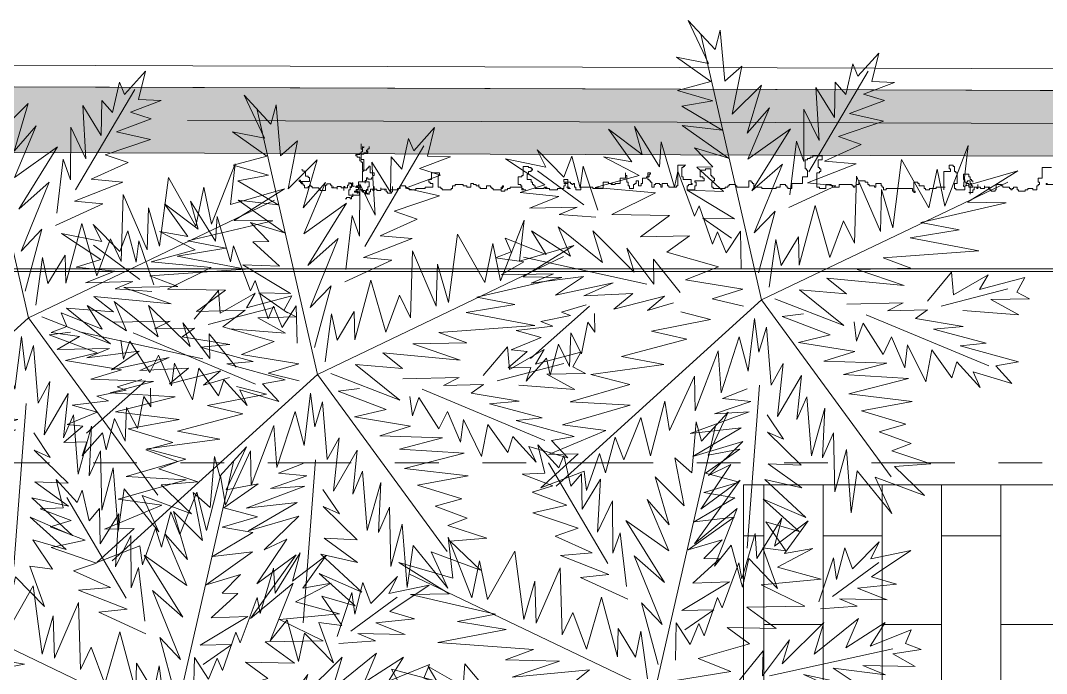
# Model space of a CAD drawing. Header units: metres. Extents: x -54 to 264, y -14 to 31.
# Drawn here: x 15.607 to 17.954, y 20.208 to 21.702 of the extents above; entities that cross this region are included whole.
import ezdxf
from ezdxf.enums import TextEntityAlignment as Align

# ---------------------------------------------------------------- set-up
doc = ezdxf.new("R2010")
doc.units = ezdxf.units.M
doc.header["$LTSCALE"] = 0.001
doc.linetypes.add('CENTERX2', pattern=[101.6, 63.5, -12.7, 12.7, -12.7])
doc.linetypes.add('DIVIDEX2', pattern=[63.5, 25.4, -12.7, 0, -12.7, 0, -12.7])
doc.layers.get('0').update_dxf_attribs({"lineweight": 13, "true_color": 0x000000})
for name, color, linetype, lineweight, true_color in [('Jach-Anotaciones-Hatch-Lum100%', 7, 'Continuous', 13, 0x000000), ('Jach-Anotaciones-Hatch-Lum50%', 9, 'Continuous', 13, 0x808080), ('Jach-Anotaciones-Hatch-Lum80%', 250, 'Continuous', 13, 0x333333), ('JACH-Anotaciones-Lineas-CORTE', 7, 'DIVIDEX2', 18, 0x000000), ('JACH-Anotaciones-Lineas-CORTE @ 0.075', 7, 'DIVIDEX2', 18, 0x000000), ('JACH-Anotaciones-Lineas-EJES', 7, 'CENTERX2', 9, 0x666666), ('JACH-Arq-Lineas-Piso', 7, 'Continuous', 13, 0x1a1a1a), ('JACH-ArqPaisaje-Vegetación', 7, 'Continuous', 13, 0x999999)]:
    doc.layers.add(name, color=color, linetype=linetype, lineweight=lineweight, true_color=true_color)
doc.layers.add('JACH-Arq-Muros01-Carga', color=3, linetype='Continuous', lineweight=25)
doc.styles.add('01c-Arial-JACH(3mm)', font='arial.ttf', dxfattribs={"height": 3})

# ---------------------------------------------------------------- blocks, each defined once
blk = doc.blocks.new('A$C6CAA186E')
at = {"color": 0}
for p, q in [((0.5885, 1.7324), (0.6502, 1.6011)), ((0.6703, 1.6436), (0.5885, 1.7324)), ((0.8121, 0.8804), (0.6272, 1.6911)), ((0.6859, 1.7029), (0.6703, 1.6436)), ((0.6997, 1.5475), (0.6859, 1.7029)), ((1.1056, 1.5624), (1.1693, 1.6332)), ((1.1693, 1.6332), (1.148, 1.5465)), ((0.553, 1.6201), (0.6577, 1.5466)), ((0.6502, 1.6011), (0.553, 1.6201)), ((1.0689, 1.5069), (1.09, 1.6)), ((1.09, 1.6), (1.1056, 1.5624)), ((0.7514, 1.5928), (0.6997, 1.5475)), ((0.7229, 1.4469), (0.7514, 1.5928)), ((0.9561, 1.2709), (1.1368, 1.5778)), ((0.6577, 1.5466), (0.5552, 1.5191)), ((0.8115, 1.5351), (0.7229, 1.4469)), ((0.7684, 1.389), (0.8115, 1.5351)), ((1.0346, 1.4368), (1.0365, 1.5441)), ((1.0365, 1.5441), (1.0689, 1.5069)), ((1.2175, 1.5438), (1.1235, 1.5081)), ((1.148, 1.5465), (1.2175, 1.5438)), ((0.5552, 1.5191), (0.6631, 1.4878)), ((0.9877, 1.3663), (0.9779, 1.5281)), ((0.9779, 1.5281), (1.0346, 1.4368)), ((1.1235, 1.5081), (1.1871, 1.4884)), ((0.6631, 1.4878), (0.5688, 1.471)), ((0.5688, 1.471), (0.6924, 1.3979)), ((1.1871, 1.4884), (1.0806, 1.4483)), ((0.8362, 1.4662), (0.7684, 1.389)), ((0.7701, 1.3091), (0.8362, 1.4662)), ((0.9407, 1.3022), (0.9415, 1.4621)), ((0.9415, 1.4621), (0.9877, 1.3663)), ((1.0806, 1.4483), (1.1842, 1.4252)), ((0.5012, 1.2865), (0.4249, 1.409)), ((0.4249, 1.409), (0.4478, 1.3232)), ((0.5701, 1.4121), (0.7111, 1.312)), ((0.6924, 1.3979), (0.5701, 1.4121)), ((1.1842, 1.4252), (1.0464, 1.3781)), ((0.3451, 1.401), (0.4167, 1.3015)), ((0.4478, 1.3232), (0.3451, 1.401)), ((0.9006, 1.4023), (0.7701, 1.3091)), ((0.7826, 1.2125), (0.9006, 1.4023)), ((1.0464, 1.3781), (1.1163, 1.3543)), ((0.5059, 1.3623), (0.5012, 1.2865)), ((0.5467, 1.2243), (0.5059, 1.3623)), ((0.8986, 1.2003), (0.9183, 1.3648)), ((0.9183, 1.3648), (0.9407, 1.3022)), ((1.1163, 1.3543), (1.0038, 1.3035)), ((1.4425, 1.3508), (1.3707, 1.1662)), ((1.4284, 1.2263), (1.4425, 1.3508)), ((0.1277, 1.3374), (0.2094, 1.255)), ((0.154, 1.2854), (0.1277, 1.3374)), ((0.2094, 1.255), (0.2333, 1.3187)), ((0.2333, 1.3187), (0.2585, 1.2224)), ((0.3301, 1.3165), (0.4386, 1.2599)), ((0.4167, 1.3015), (0.3301, 1.3165)), ((0.6073, 1.3435), (0.6632, 1.2857)), ((0.7111, 1.312), (0.6073, 1.3435)), ((0.0314, 1.3101), (0.154, 1.2854)), ((0.151, 1.2306), (0.0314, 1.3101)), ((0.2585, 1.2224), (0.2676, 1.2878)), ((0.2676, 1.2878), (0.3125, 1.1541)), ((0.6632, 1.2857), (0.6149, 1.2847)), ((0.6149, 1.2847), (0.6964, 1.2107)), ((0.8756, 1.2945), (0.7826, 1.2125)), ((0.7896, 1.0843), (0.8756, 1.2945)), ((1.1007, 1.2951), (0.9526, 1.2372)), ((1.0038, 1.3035), (1.1007, 1.2951)), ((1.2393, 1.3086), (1.2122, 1.0996)), ((1.3224, 1.1609), (1.2393, 1.3086)), ((0.2701, 1.17), (0.129, 1.2743)), ((0.4386, 1.2599), (0.3047, 1.2234)), ((0.5562, 1.2729), (0.5467, 1.2243)), ((0.6075, 1.1351), (0.5562, 1.2729)), ((1.1015, 1.2572), (1.0954, 1.053)), ((1.1746, 1.0883), (1.1015, 1.2572)), ((1.3473, 1.2793), (1.3224, 1.1609)), ((1.3707, 1.1662), (1.3473, 1.2793)), ((1.5936, 1.274), (1.4284, 1.2263)), ((1.4399, 1.1782), (1.5936, 1.274)), ((0.0757, 1.208), (0.151, 1.2306)), ((0.3047, 1.2234), (0.4882, 1.2062)), ((0.8121, 0.8804), (1.5628, 1.2397)), ((1.039, 1.2285), (0.8952, 1.1623)), ((0.9526, 1.2372), (1.039, 1.2285)), ((0.1938, 1.1958), (0.0757, 1.208)), ((0.1041, 1.1602), (0.1938, 1.1958)), ((0.4882, 1.2062), (0.3549, 1.1403)), ((0.5848, 1.2146), (0.7298, 1.1272)), ((0.6964, 1.2107), (0.5848, 1.2146)), ((1.1782, 1.2168), (1.1746, 1.0883)), ((1.2122, 1.0996), (1.1782, 1.2168)), ((0.2492, 1.1633), (0.1041, 1.1602)), ((0.195, 1.1411), (0.2492, 1.1633)), ((0.6216, 1.167), (0.6075, 1.1351)), ((0.662, 1.05), (0.6216, 1.167)), ((0.9751, 1.1682), (0.9264, 0.9862)), ((1.0206, 1.0093), (0.9751, 1.1682)), ((1.2981, 1.1162), (1.5578, 1.1765)), ((1.5578, 1.1765), (1.4399, 1.1782)), ((0.3067, 1.1329), (0.195, 1.1411)), ((0.3549, 1.1403), (0.5317, 1.1377)), ((0.5317, 1.1377), (0.4426, 1.0727)), ((0.7298, 1.1272), (0.6329, 1.1294)), ((0.6329, 1.1294), (0.7205, 1.0681)), ((0.8534, 1.1509), (0.7896, 1.0843)), ((0.8027, 0.9625), (0.8534, 1.1509)), ((0.1916, 1.1031), (0.2293, 1.0134)), ((0.3265, 0.9945), (0.1916, 1.1031)), ((1.0624, 1.1217), (1.0206, 1.0093)), ((1.0954, 1.053), (1.0624, 1.1217)), ((1.4144, 1.0934), (1.2981, 1.1162)), ((0.0303, 1.0681), (0.048, 1.0264)), ((0.1555, 1.0182), (0.0303, 1.0681)), ((0.2293, 1.0134), (0.1098, 1.0909)), ((0.1098, 1.0909), (0.1555, 1.0182)), ((0.2971, 1.0906), (0.3265, 0.9945)), ((0.4239, 0.965), (0.2971, 1.0906)), ((0.4426, 1.0727), (0.592, 1.0759)), ((0.592, 1.0759), (0.5236, 1.026)), ((0.678, 1.0882), (0.662, 1.05)), ((0.7046, 1.0236), (0.678, 1.0882)), ((0.7474, 1.0897), (0.7046, 1.0236)), ((0.7498, 0.9761), (0.7474, 1.0897)), ((0.8552, 1.0647), (0.8352, 0.919)), ((0.8717, 0.9851), (0.8552, 1.0647)), ((0.9245, 1.0725), (0.8717, 0.9851)), ((0.9264, 0.9862), (0.9245, 1.0725)), ((1.2655, 1.0692), (1.4144, 1.0934)), ((1.4747, 1.0295), (1.2655, 1.0692)), ((0.4836, 0.9284), (0.4013, 1.0382)), ((0.4013, 1.0382), (0.4239, 0.965)), ((0.048, 1.0264), (0, 1.0085)), ((0, 1.0085), (0.0866, 0.9957)), ((0.4626, 0.9279), (0.0862, 1.0104)), ((0.482, 1.0041), (0.4836, 0.9284)), ((0.5641, 0.9027), (0.482, 1.0041)), ((0.5236, 1.026), (0.6803, 0.981)), ((1.1826, 1.0085), (1.4747, 1.0295)), ((1.2675, 0.9767), (1.1826, 1.0085)), ((0.0866, 0.9957), (0.0179, 0.9563)), ((0.6803, 0.981), (0.5801, 0.941)), ((1.1034, 0.9732), (1.2675, 0.9767)), ((1.2475, 0.9236), (1.1034, 0.9732)), ((0.0179, 0.9563), (0.1778, 0.9597)), ((0.1778, 0.9597), (0.109, 0.9309)), ((0.109, 0.9309), (0.2685, 0.9511)), ((0.2685, 0.9511), (0.1834, 0.8946)), ((0.5801, 0.941), (0.7554, 0.9131)), ((1.0114, 0.946), (1.2475, 0.9236)), ((1.0713, 0.8988), (1.0114, 0.946)), ((1.318, 0.8767), (1.3919, 0.9646)), ((1.3919, 0.9646), (1.3976, 0.8953)), ((1.3976, 0.8953), (1.5036, 0.9565)), ((1.5036, 0.9565), (1.4772, 0.9117)), ((1.4772, 0.9117), (1.6153, 0.9483)), ((1.6153, 0.9483), (1.591, 0.9036)), ((0.1834, 0.8946), (0.3594, 0.932)), ((0.3594, 0.932), (0.2697, 0.8922)), ((0.7554, 0.9131), (0.6613, 0.8838)), ((0.928, 0.9105), (1.0713, 0.8988)), ((1.0629, 0.8019), (0.928, 0.9105)), ((1.3604, 0.8608), (1.5634, 0.9135)), ((0.8121, 0.8804), (0.1853, 0.3118)), ((0.2697, 0.8922), (0.419, 0.8996)), ((0.419, 0.8996), (0.3611, 0.8521)), ((0.3611, 0.8521), (0.5159, 0.8912)), ((0.5159, 0.8912), (0.4643, 0.848)), ((0.6613, 0.8838), (0.7565, 0.8605)), ((0.8121, 0.8804), (1.2074, 0.3399)), ((0.8528, 0.8836), (1.0629, 0.8019)), ((1.6293, 0.8834), (1.5115, 0.8809)), ((1.5115, 0.8809), (1.5967, 0.8343)), ((1.591, 0.9036), (1.6293, 0.8834)), ((0.2872, 0.8611), (0.1076, 0.7015)), ((0.2766, 0.865), (0.2013, 0.8424)), ((0.4643, 0.848), (0.5437, 0.8707)), ((1.072, 0.8673), (1.2445, 0.871)), ((1.2445, 0.871), (1.1966, 0.8468)), ((1.1966, 0.8468), (1.3186, 0.8494)), ((1.3186, 0.8494), (1.2812, 0.8233)), ((1.5967, 0.8343), (1.4259, 0.8475)), ((0.2289, 0.8325), (0.1388, 0.8137)), ((0.2013, 0.8424), (0.2289, 0.8325)), ((0.3037, 0.7814), (0.3024, 0.8382)), ((0.6563, 0.8205), (0.4761, 0.7851)), ((0.5654, 0.8438), (0.6563, 0.8205)), ((0.7712, 0.6631), (0.791, 0.8234)), ((0.791, 0.8234), (0.8037, 0.7206)), ((0.875, 0.8294), (0.9401, 0.8371)), ((1.0214, 0.7736), (0.875, 0.8294)), ((1.1316, 0.8349), (1.5053, 0.6787)), ((1.2812, 0.8233), (1.427, 0.7991)), ((0.1749, 0.7997), (0.0637, 0.7868)), ((0.0637, 0.7868), (0.1399, 0.7653)), ((0.1388, 0.8137), (0.1749, 0.7997)), ((0.263, 0.7153), (0.2819, 0.8125)), ((0.2819, 0.8125), (0.3037, 0.7814)), ((0.4761, 0.7851), (0.584, 0.7601)), ((0.8037, 0.7206), (0.8273, 0.7968)), ((0.8273, 0.7968), (0.8416, 0.6204)), ((1.1018, 0.7543), (1.0942, 0.813)), ((1.1216, 0.8094), (1.1018, 0.7543)), ((1.1826, 0.7139), (1.1216, 0.8094)), ((1.427, 0.7991), (1.3367, 0.7909)), ((1.3367, 0.7909), (1.4975, 0.748)), ((0.1399, 0.7653), (0.0481, 0.7276)), ((0.2259, 0.6767), (0.23, 0.7799)), ((0.23, 0.7799), (0.263, 0.7153)), ((0.584, 0.7601), (0.3852, 0.7074)), ((0.6885, 0.5961), (0.7437, 0.7677)), ((0.7437, 0.7677), (0.7712, 0.6631)), ((0.9251, 0.7505), (1.0214, 0.7736)), ((1.2088, 0.7671), (1.1826, 0.7139)), ((1.2487, 0.6732), (1.2088, 0.7671)), ((0.0966, 0.7223), (0.0387, 0.6727)), ((0.0481, 0.7276), (0.0966, 0.7223)), ((0.1676, 0.6502), (0.1929, 0.7454)), ((0.1929, 0.7454), (0.2259, 0.6767)), ((0.6097, 0.5418), (0.6794, 0.7242)), ((0.6794, 0.7242), (0.6885, 0.5961)), ((1.0961, 0.7226), (0.9251, 0.7505)), ((1.0021, 0.6932), (1.0961, 0.7226)), ((1.2577, 0.7429), (1.2487, 0.6732)), ((1.3127, 0.6304), (1.2577, 0.7429)), ((1.3317, 0.7276), (1.3127, 0.6304)), ((1.3924, 0.6426), (1.3317, 0.7276)), ((1.4975, 0.748), (1.4177, 0.74)), ((1.4177, 0.74), (1.5955, 0.6912)), ((0.0943, 0.6318), (0.1559, 0.7025)), ((0.1559, 0.7025), (0.1676, 0.6502)), ((0.3852, 0.7074), (0.5141, 0.6828)), ((1.1937, 0.6868), (1.0021, 0.6932)), ((1.4082, 0.6914), (1.3924, 0.6426)), ((1.4793, 0.6129), (1.4082, 0.6914)), ((1.5955, 0.6912), (1.5263, 0.6792)), ((0.0387, 0.6727), (0.1081, 0.6742)), ((0.1081, 0.6742), (0.0943, 0.6318)), ((0.5141, 0.6828), (0.2917, 0.6528)), ((0.8416, 0.6204), (0.878, 0.6864)), ((0.878, 0.6864), (0.8605, 0.524)), ((1.0618, 0.6524), (1.1937, 0.6868)), ((1.4573, 0.6609), (1.4793, 0.6129)), ((1.5759, 0.6255), (1.4573, 0.6609)), ((1.5263, 0.6792), (1.5759, 0.6255)), ((0.2917, 0.6528), (0.4102, 0.6217)), ((0.531, 0.4812), (0.6074, 0.6469)), ((0.6074, 0.6469), (0.6097, 0.5418)), ((0.8605, 0.524), (0.9335, 0.6497)), ((0.9335, 0.6497), (0.9196, 0.5147)), ((1.2599, 0.6398), (1.0618, 0.6524)), ((1.0778, 0.5938), (1.2599, 0.6398)), ((0.4102, 0.6217), (0.2282, 0.5694)), ((0.7682, 0.6083), (0.693, 0.5793)), ((0.8058, 0.6196), (0.768, 0.1222)), ((0.2282, 0.5694), (0.4115, 0.5586)), ((0.4737, 0.4042), (0.5165, 0.5713)), ((0.5165, 0.5713), (0.531, 0.4812)), ((0.7795, 0.5706), (0.6688, 0.5325)), ((0.693, 0.5793), (0.7795, 0.5706)), ((0.9196, 0.5147), (0.9497, 0.5848)), ((0.9497, 0.5848), (0.964, 0.4041)), ((1.2719, 0.5706), (1.0778, 0.5938)), ((1.1168, 0.5421), (1.2719, 0.5706)), ((0.4115, 0.5586), (0.2045, 0.4994)), ((0.7739, 0.539), (0.5943, 0.472)), ((0.6688, 0.5325), (0.7739, 0.539)), ((0.964, 0.4041), (1.0051, 0.5502)), ((1.0051, 0.5502), (0.9978, 0.3985)), ((1.2524, 0.5008), (1.1168, 0.5421)), ((0.3919, 0.3919), (0.4439, 0.5214)), ((0.4439, 0.5214), (0.4737, 0.4042)), ((0.8788, 0.4549), (0.8288, 0.5296)), ((1.1708, 0.478), (1.2524, 0.5008)), ((0.3374, 0.4812), (0.1622, 0.4081)), ((0.2045, 0.4994), (0.3374, 0.4812)), ((0.5943, 0.472), (0.7497, 0.49)), ((0.7497, 0.49), (0.6021, 0.4027)), ((0.9331, 0.3761), (0.8299, 0.477)), ((0.8299, 0.477), (0.8788, 0.4549)), ((0.9978, 0.3985), (1.032, 0.475)), ((1.032, 0.475), (1.0358, 0.2941)), ((1.2683, 0.4422), (1.1708, 0.478)), ((0.3359, 0.3528), (0.3652, 0.4608)), ((0.3652, 0.4608), (0.3919, 0.3919)), ((0.6021, 0.4027), (0.7548, 0.4481)), ((0.7548, 0.4481), (0.6497, 0.3448)), ((1.2099, 0.4199), (1.2683, 0.4422)), ((0.2527, 0.41), (0.1391, 0.3066)), ((0.1622, 0.4081), (0.2527, 0.41)), ((0.2782, 0.299), (0.3179, 0.4114)), ((0.3179, 0.4114), (0.3359, 0.3528)), ((1.0358, 0.2941), (1.0709, 0.4232)), ((1.0709, 0.4232), (1.0856, 0.23)), ((1.3286, 0.3803), (1.2099, 0.4199)), ((0.7184, 0.3778), (0.6266, 0.2412)), ((0.6497, 0.3448), (0.7184, 0.3778)), ((0.832, 0.3803), (0.9331, 0.3761)), ((0.9345, 0.3067), (0.832, 0.3803)), ((1.2172, 0.3717), (1.3286, 0.3803)), ((0.1391, 0.3066), (0.2706, 0.3578)), ((0.2706, 0.3578), (0.2782, 0.299)), ((1.0856, 0.23), (1.1039, 0.3587)), ((1.1039, 0.3587), (1.2098, 0.2284)), ((1.3096, 0.2831), (1.2172, 0.3717)), ((0.7468, 0.33), (0.6078, 0.1356)), ((0.6266, 0.2412), (0.7468, 0.33)), ((0.8225, 0.3317), (0.9345, 0.3067)), ((0.947, 0.2165), (0.8225, 0.3317)), ((1.159, 0.3388), (1.3096, 0.2831)), ((1.2098, 0.2284), (1.159, 0.3388)), ((0.8174, 0.2726), (0.947, 0.2165)), ((0.9269, 0.174), (0.8174, 0.2726)), ((0.6078, 0.1356), (0.7381, 0.2436)), ((0.7381, 0.2436), (0.6682, 0.0674)), ((0.8252, 0.2034), (0.9269, 0.174)), ((0.886, 0.1142), (0.8252, 0.2034)), ((0.6682, 0.0674), (0.7194, 0.1317)), ((0.7194, 0.1317), (0.7537, 0.004)), ((0.8611, 0), (0.8164, 0.1232)), ((0.8164, 0.1232), (0.886, 0.1142)), ((0.7537, 0.004), (0.7729, 0.0907)), ((0.7729, 0.0907), (0.8611, 0))]:
    blk.add_line(p, q, dxfattribs=at)
blk = doc.blocks.new('A$C686239C3')
at = {"linetype": 'Continuous'}
for p, q in [((0.0343, 3.4336), (0.0343, 3.4456)), ((0.0343, 3.4456), (0.0423, 3.4456)), ((0.0423, 3.4456), (0.0423, 3.4496)), ((0.0423, 3.4496), (0.0463, 3.4496)), ((0.0463, 3.4496), (0.0463, 3.4544)), ((0.0463, 3.4544), (0.0509, 3.4544)), ((0.0493, 3.4579), (0.0573, 3.4579)), ((0.0493, 3.4499), (0.0493, 3.4579)), ((0.0533, 3.4619), (0.0533, 3.4299)), ((0.0573, 3.4619), (0.0533, 3.4619)), ((0.0573, 3.4579), (0.0573, 3.4619)), ((0.0853, 3.4499), (0.0893, 3.4499)), ((0.0853, 3.4419), (0.0853, 3.4499)), ((0.0893, 3.4499), (0.0893, 3.4539)), ((0.0383, 3.4336), (0.0343, 3.4336)), ((0.0343, 3.4016), (0.0343, 3.4216)), ((0.0343, 3.4216), (0.0383, 3.4216)), ((0.0383, 3.4296), (0.0383, 3.4336)), ((0.0423, 3.4296), (0.0383, 3.4296)), ((0.0383, 3.4216), (0.0383, 3.4256)), ((0.0383, 3.4256), (0.0423, 3.4256)), ((0.0423, 3.4256), (0.0423, 3.4296)), ((0.0533, 3.4299), (0.0653, 3.4299)), ((0.0653, 3.4299), (0.0653, 3.4339)), ((0.0653, 3.4339), (0.0693, 3.4339)), ((0.0693, 3.4419), (0.0853, 3.4419)), ((0.0693, 3.4339), (0.0693, 3.4419)), ((0.0263, 3.3816), (0.0263, 3.3976)), ((0.0263, 3.3976), (0.0303, 3.3976)), ((0.0423, 3.3816), (0.0263, 3.3816)), ((0.0303, 3.3976), (0.0303, 3.4016)), ((0.0303, 3.4016), (0.0343, 3.4016)), ((0.0423, 3.3776), (0.0423, 3.3816)), ((0.0343, 3.3577), (0.0343, 3.3617)), ((0.0343, 3.3617), (0.0423, 3.3617)), ((0.0343, 3.3457), (0.0343, 3.3577)), ((0.0343, 3.3577), (0.0383, 3.3577)), ((0.0383, 3.3577), (0.0343, 3.3577)), ((0.0463, 3.3776), (0.0423, 3.3776)), ((0.0423, 3.3617), (0.0423, 3.3656)), ((0.0423, 3.3656), (0.0463, 3.3656)), ((0.0463, 3.3656), (0.0463, 3.3776)), ((0, 3.3215), (0, 3.3175)), ((0, 3.3175), (0.004, 3.3175)), ((0.004, 3.3175), (0.004, 3.3055)), ((0.0383, 3.3257), (0.0263, 3.3257)), ((0.0263, 3.3257), (0.0343, 3.3257)), ((0.0383, 3.3457), (0.0303, 3.3457)), ((0.0303, 3.3457), (0.0343, 3.3457)), ((0.0343, 3.3257), (0.0343, 3.3337)), ((0.0343, 3.3337), (0.0383, 3.3337)), ((0.0343, 3.3137), (0.0343, 3.3217)), ((0.0343, 3.3217), (0.0383, 3.3217)), ((0.0383, 3.3337), (0.0383, 3.3457)), ((0.0383, 3.3217), (0.0383, 3.3257)), ((0, 3.3055), (0, 3.3015)), ((0.004, 3.3055), (0, 3.3055)), ((0, 3.3015), (0.008, 3.3015)), ((0.008, 3.3015), (0.008, 3.2975)), ((0.008, 3.2975), (0.016, 3.2975)), ((0.0114, 3.2898), (0.0114, 3.3098)), ((0.0114, 3.3098), (0.0274, 3.3098)), ((0.012, 3.2975), (0.012, 3.2776)), ((0.016, 3.2975), (0.012, 3.2975)), ((0.0205, 3.2776), (0.0205, 3.2924)), ((0.0205, 3.2924), (0.0235, 3.2924)), ((0.0235, 3.2924), (0.0235, 3.2844)), ((0.0251, 3.2813), (0.0251, 3.2874)), ((0.0251, 3.2874), (0.0291, 3.2874)), ((0.0274, 3.3098), (0.0274, 3.3058)), ((0.0274, 3.3058), (0.0394, 3.3058)), ((0.0291, 3.2874), (0.0291, 3.281)), ((0.0423, 3.3137), (0.0343, 3.3137)), ((0.0346, 3.281), (0.0346, 3.2865)), ((0.0346, 3.2865), (0.0401, 3.2865)), ((0.0394, 3.3058), (0.0354, 3.3058)), ((0.0354, 3.3058), (0.0354, 3.3018)), ((0.0354, 3.3018), (0.0474, 3.3018)), ((0.0375, 3.2892), (0.0356, 3.2892)), ((0.0356, 3.2892), (0.0356, 3.2735)), ((0.0386, 3.2975), (0.0375, 3.2975)), ((0.0375, 3.2975), (0.0397, 3.2975)), ((0.0375, 3.2827), (0.0375, 3.2892)), ((0.0386, 3.2932), (0.0386, 3.2975)), ((0.0397, 3.2975), (0.0397, 3.2986)), ((0.0397, 3.2986), (0.044, 3.2986)), ((0.0401, 3.2865), (0.0401, 3.2827)), ((0.0423, 3.3097), (0.0423, 3.3137)), ((0.0503, 3.3097), (0.0423, 3.3097)), ((0.044, 3.2986), (0.044, 3.2975)), ((0.044, 3.2975), (0.0493, 3.2975)), ((0.045, 3.2996), (0.045, 3.3029)), ((0.045, 3.3029), (0.0483, 3.3029)), ((0.0493, 3.2996), (0.045, 3.2996)), ((0.0474, 3.3018), (0.0474, 3.3058)), ((0.0483, 3.3072), (0.0483, 3.3093)), ((0.0493, 3.3072), (0.0483, 3.3072)), ((0.0483, 3.3029), (0.0483, 3.305)), ((0.0483, 3.305), (0.0493, 3.305)), ((0.0493, 3.305), (0.0493, 3.3072)), ((0.0493, 3.2975), (0.0493, 3.2996)), ((0.132, 3.2884), (0.132, 3.2844)), ((0.136, 3.2884), (0.132, 3.2884)), ((0.136, 3.2764), (0.136, 3.2884)), ((0.012, 3.2776), (0.0205, 3.2776)), ((0.02, 3.2605), (0.0147, 3.2605)), ((0.0147, 3.2605), (0.0147, 3.2583)), ((0.0147, 3.2583), (0.019, 3.2583)), ((0.019, 3.2551), (0.0158, 3.2551)), ((0.0158, 3.2551), (0.0158, 3.253)), ((0.0286, 3.2562), (0.0166, 3.2562)), ((0.0166, 3.2562), (0.0166, 3.2522)), ((0.0235, 3.2844), (0.0177, 3.2844)), ((0.0177, 3.2844), (0.0177, 3.2813)), ((0.0177, 3.2813), (0.0251, 3.2813)), ((0.019, 3.2583), (0.019, 3.2551)), ((0.02, 3.2594), (0.02, 3.2605)), ((0.0243, 3.2594), (0.02, 3.2594)), ((0.0222, 3.2669), (0.0211, 3.2669)), ((0.0211, 3.2669), (0.0211, 3.2648)), ((0.0211, 3.2648), (0.0254, 3.2648)), ((0.0254, 3.2691), (0.0222, 3.2691)), ((0.0222, 3.2691), (0.0222, 3.2669)), ((0.0254, 3.2701), (0.0233, 3.2701)), ((0.0233, 3.2701), (0.0233, 3.2658)), ((0.0233, 3.2658), (0.0254, 3.2658)), ((0.0265, 3.2605), (0.0243, 3.2605)), ((0.0243, 3.2605), (0.0243, 3.2594)), ((0.0286, 3.2712), (0.0254, 3.2712)), ((0.0254, 3.2712), (0.0254, 3.2701)), ((0.0254, 3.2658), (0.0254, 3.2691)), ((0.0254, 3.2648), (0.0254, 3.2605)), ((0.0254, 3.2605), (0.0265, 3.2605)), ((0.0393, 3.2755), (0.0275, 3.2755)), ((0.0275, 3.2755), (0.0275, 3.2691)), ((0.0275, 3.2691), (0.0286, 3.2691)), ((0.0286, 3.2691), (0.0286, 3.2712)), ((0.0286, 3.2522), (0.0286, 3.2562)), ((0.0291, 3.281), (0.0346, 3.281)), ((0.0401, 3.2827), (0.0375, 3.2827)), ((0.04, 3.2804), (0.04, 3.2764)), ((0.052, 3.2804), (0.04, 3.2804)), ((0.048, 3.2605), (0.052, 3.2605)), ((0.056, 3.2605), (0.048, 3.2605)), ((0.052, 3.2605), (0.052, 3.2804)), ((0.0526, 3.2682), (0.0526, 3.2482)), ((0.0845, 3.2682), (0.0526, 3.2682)), ((0.056, 3.2565), (0.056, 3.2605)), ((0.064, 3.2565), (0.056, 3.2565)), ((0.064, 3.2525), (0.064, 3.2565)), ((0.0845, 3.2642), (0.0845, 3.2682)), ((0.1205, 3.2642), (0.0845, 3.2642)), ((0.088, 3.2684), (0.088, 3.2565)), ((0.112, 3.2684), (0.088, 3.2684)), ((0.088, 3.2565), (0.092, 3.2565)), ((0.092, 3.2565), (0.092, 3.2525)), ((0.112, 3.2724), (0.112, 3.2684)), ((0.116, 3.2724), (0.112, 3.2724)), ((0.116, 3.2764), (0.116, 3.2724)), ((0.128, 3.2764), (0.116, 3.2764)), ((0.1365, 3.2722), (0.1205, 3.2722)), ((0.1205, 3.2722), (0.1205, 3.2642)), ((0.128, 3.2844), (0.128, 3.2764)), ((0.132, 3.2844), (0.128, 3.2844)), ((0.1399, 3.2764), (0.136, 3.2764)), ((0.1365, 3.2642), (0.1365, 3.2722)), ((0.1405, 3.2642), (0.1365, 3.2642)), ((0.1399, 3.2724), (0.1399, 3.2764)), ((0.1439, 3.2724), (0.1399, 3.2724)), ((0.1405, 3.2522), (0.1405, 3.2642)), ((0.1439, 3.2684), (0.1439, 3.2724)), ((0.1519, 3.2684), (0.1439, 3.2684)), ((0.1485, 3.2562), (0.1445, 3.2562)), ((0.1445, 3.2562), (0.1445, 3.2522)), ((0.1485, 3.2522), (0.1485, 3.2562)), ((0.1519, 3.2724), (0.1519, 3.2684)), ((0.1679, 3.2724), (0.1519, 3.2724)), ((0.1605, 3.2682), (0.1525, 3.2682)), ((0.1525, 3.2682), (0.1565, 3.2682)), ((0.1565, 3.2682), (0.1565, 3.2642)), ((0.1565, 3.2642), (0.1605, 3.2642)), ((0.0137, 3.2483), (0.0217, 3.2483)), ((0.0158, 3.253), (0.0147, 3.253)), ((0.0147, 3.253), (0.0147, 3.2508)), ((0.0147, 3.2508), (0.0158, 3.2508)), ((0.0158, 3.2508), (0.0158, 3.2487)), ((0.0217, 3.2483), (0.0217, 3.2443)), ((0.0217, 3.2443), (0.0297, 3.2443)), ((0.0366, 3.2522), (0.0246, 3.2522)), ((0.0246, 3.2522), (0.0286, 3.2522)), ((0.0297, 3.2363), (0.0257, 3.2363)), ((0.0257, 3.2363), (0.0257, 3.2323)), ((0.0257, 3.2323), (0.0377, 3.2323)), ((0.0297, 3.2243), (0.0257, 3.2243)), ((0.0257, 3.2243), (0.0257, 3.2123)), ((0.0297, 3.2443), (0.0297, 3.2363)), ((0.0377, 3.2323), (0.0297, 3.2323)), ((0.0297, 3.2323), (0.0297, 3.2243)), ((0.0366, 3.2482), (0.0366, 3.2522)), ((0.0526, 3.2482), (0.0366, 3.2482)), ((0.06, 3.2525), (0.064, 3.2525)), ((0.06, 3.2405), (0.06, 3.2525)), ((0.064, 3.2405), (0.06, 3.2405)), ((0.064, 3.2365), (0.064, 3.2405)), ((0.072, 3.2365), (0.064, 3.2365)), ((0.072, 3.2325), (0.072, 3.2365)), ((0.08, 3.2325), (0.072, 3.2325)), ((0.08, 3.2445), (0.08, 3.2325)), ((0.1, 3.2445), (0.08, 3.2445)), ((0.092, 3.2525), (0.096, 3.2525)), ((0.096, 3.2525), (0.096, 3.2485)), ((0.096, 3.2485), (0.1, 3.2485)), ((0.1, 3.2485), (0.1, 3.2445)), ((0.1445, 3.2522), (0.1405, 3.2522)), ((0.1525, 3.2522), (0.1485, 3.2522)), ((0.1525, 3.2482), (0.1525, 3.2522)), ((0.1605, 3.2482), (0.1525, 3.2482)), ((0.0217, 3.1923), (0.0177, 3.1923)), ((0.0177, 3.1923), (0.0177, 3.1803)), ((0.0297, 3.1963), (0.0217, 3.1963)), ((0.0217, 3.1963), (0.0217, 3.1923)), ((0.0257, 3.2123), (0.0337, 3.2123)), ((0.0297, 3.2003), (0.0257, 3.2003)), ((0.0257, 3.2003), (0.0297, 3.2003)), ((0.0337, 3.2123), (0.0297, 3.2123)), ((0.0297, 3.2123), (0.0297, 3.2003)), ((0.0297, 3.2003), (0.0297, 3.1963)), ((0.0177, 3.1803), (0.0217, 3.1803)), ((0.0217, 3.1803), (0.0217, 3.1763)), ((0.0217, 3.1763), (0.0377, 3.1763)), ((0.0277, 3.1615), (0.0277, 3.1815)), ((0.0277, 3.1615), (0.0317, 3.1615)), ((0.0317, 3.1615), (0.0317, 3.1535)), ((0.0317, 3.1535), (0.0397, 3.1535)), ((0.0317, 3.1335), (0.0317, 3.1255)), ((0.0357, 3.1335), (0.0317, 3.1335)), ((0.0357, 3.1375), (0.0357, 3.1335)), ((0.0397, 3.1375), (0.0357, 3.1375)), ((0.0397, 3.1535), (0.0397, 3.1375)), ((0.0277, 3.1255), (0.0277, 3.1055)), ((0.0317, 3.1255), (0.0277, 3.1255)), ((0.0277, 3.1055), (0.0317, 3.1055)), ((0.0317, 3.1055), (0.0317, 3.0775)), ((0.0317, 3.0775), (0.0357, 3.0775)), ((0.0357, 3.0775), (0.0357, 3.0536)), ((0.0357, 3.0536), (0.0476, 3.0536)), ((0.0357, 3.0376), (0.0357, 3.0296)), ((0.0716, 3.0376), (0.0357, 3.0376)), ((0.0476, 3.0616), (0.0516, 3.0616)), ((0.0476, 3.0536), (0.0476, 3.0616)), ((0.0516, 3.0656), (0.0596, 3.0656)), ((0.0516, 3.0616), (0.0516, 3.0656)), ((0.0596, 3.0656), (0.0596, 3.0576)), ((0.0596, 3.0576), (0.0796, 3.0576)), ((0.0716, 3.0336), (0.0716, 3.0376)), ((0.0796, 3.0576), (0.0796, 3.0336)), ((0.0277, 3.0256), (0.0277, 2.9976)), ((0.0317, 3.0256), (0.0277, 3.0256)), ((0.0317, 3.0296), (0.0317, 3.0256)), ((0.0357, 3.0296), (0.0317, 3.0296)), ((0.0796, 3.0336), (0.0716, 3.0336)), ((0.0277, 2.9976), (0.0317, 2.9976)), ((0.0317, 2.9976), (0.0317, 2.9936)), ((0.0317, 2.9936), (0.0397, 2.9936)), ((0.0397, 2.9936), (0.0397, 2.9856)), ((0.0397, 2.9856), (0.0437, 2.9856)), ((0.0437, 2.9856), (0.0437, 2.9616)), ((0.0357, 2.9496), (0.0357, 2.9376)), ((0.0397, 2.9496), (0.0357, 2.9496)), ((0.0397, 2.9616), (0.0397, 2.9496)), ((0.0437, 2.9616), (0.0397, 2.9616)), ((0.0357, 2.9376), (0.0476, 2.9376)), ((0.0357, 2.9137), (0.0357, 2.9097)), ((0.0437, 2.9137), (0.0357, 2.9137)), ((0.0437, 2.9217), (0.0397, 2.9217)), ((0.0397, 2.9217), (0.0397, 2.9137)), ((0.0397, 2.9137), (0.0437, 2.9137)), ((0.0437, 2.9297), (0.0437, 2.9217)), ((0.0476, 2.9297), (0.0437, 2.9297)), ((0.0476, 2.9376), (0.0476, 2.9297)), ((0.0317, 2.9097), (0.0317, 2.8897)), ((0.0357, 2.9097), (0.0317, 2.9097)), ((0.0317, 2.8897), (0.0397, 2.8897)), ((0.0397, 2.8897), (0.0397, 2.8777)), ((0.0277, 2.8697), (0.0277, 2.8457)), ((0.0317, 2.8697), (0.0277, 2.8697)), ((0.0317, 2.8737), (0.0317, 2.8697)), ((0.0357, 2.8737), (0.0317, 2.8737)), ((0.0357, 2.8777), (0.0357, 2.8737)), ((0.0397, 2.8777), (0.0357, 2.8777)), ((0.0237, 2.8457), (0.0237, 2.8337)), ((0.0317, 2.8457), (0.0237, 2.8457)), ((0.0237, 2.8337), (0.0277, 2.8337)), ((0.0277, 2.8457), (0.0357, 2.8457)), ((0.0277, 2.8337), (0.0277, 2.8257)), ((0.0277, 2.8257), (0.0317, 2.8257)), ((0.0317, 2.8417), (0.0317, 2.8457)), ((0.0397, 2.8417), (0.0317, 2.8417)), ((0.0317, 2.8257), (0.0317, 2.8177)), ((0.0317, 2.8177), (0.0357, 2.8177)), ((0.0357, 2.8457), (0.0357, 2.8377)), ((0.0357, 2.8377), (0.0397, 2.8377)), ((0.0357, 2.8177), (0.0357, 2.7818)), ((0.0397, 2.8377), (0.0397, 2.8417)), ((0.0397, 2.7858), (0.0437, 2.7858)), ((0.0397, 2.7818), (0.0397, 2.7858)), ((0.0437, 2.7938), (0.0676, 2.7938)), ((0.0437, 2.7858), (0.0437, 2.7938)), ((0.0676, 2.7938), (0.0676, 2.7818)), ((0.0277, 2.7818), (0.0277, 2.7698)), ((0.0357, 2.7818), (0.0277, 2.7818)), ((0.0277, 2.7778), (0.0317, 2.7778)), ((0.0277, 2.7698), (0.0277, 2.7778)), ((0.0317, 2.7818), (0.0397, 2.7818)), ((0.0317, 2.7778), (0.0317, 2.7818)), ((0.0596, 2.7658), (0.0596, 2.7538)), ((0.0756, 2.7658), (0.0596, 2.7658)), ((0.0676, 2.7818), (0.0716, 2.7818)), ((0.0716, 2.7818), (0.0716, 2.7778)), ((0.0716, 2.7778), (0.0995, 2.7778)), ((0.0756, 2.7618), (0.0756, 2.7658)), ((0.0836, 2.7618), (0.0756, 2.7618)), ((0.0836, 2.7538), (0.0836, 2.7618)), ((0.0955, 2.7618), (0.0955, 2.7538)), ((0.0995, 2.7618), (0.0955, 2.7618)), ((0.0995, 2.7778), (0.0995, 2.7618)), ((0.0317, 2.7418), (0.0317, 2.7138)), ((0.0397, 2.7418), (0.0317, 2.7418)), ((0.0397, 2.7458), (0.0397, 2.7418)), ((0.0437, 2.7458), (0.0397, 2.7458)), ((0.0437, 2.7498), (0.0437, 2.7458)), ((0.0516, 2.7498), (0.0437, 2.7498)), ((0.0516, 2.7538), (0.0516, 2.7498)), ((0.0596, 2.7538), (0.0516, 2.7538)), ((0.0875, 2.7538), (0.0836, 2.7538)), ((0.0875, 2.7498), (0.0875, 2.7538)), ((0.0915, 2.7498), (0.0875, 2.7498)), ((0.0915, 2.7538), (0.0915, 2.7498)), ((0.0955, 2.7538), (0.0915, 2.7538)), ((0.0277, 2.6978), (0.0277, 2.6739)), ((0.0317, 2.6978), (0.0277, 2.6978)), ((0.0317, 2.7138), (0.0357, 2.7138)), ((0.0317, 2.7098), (0.0317, 2.7058)), ((0.0357, 2.7098), (0.0317, 2.7098)), ((0.0317, 2.7098), (0.0357, 2.7098)), ((0.0317, 2.7058), (0.0317, 2.7098)), ((0.0317, 2.7058), (0.0317, 2.6978)), ((0.0357, 2.7058), (0.0317, 2.7058)), ((0.0357, 2.7138), (0.0357, 2.7098)), ((0.0357, 2.7098), (0.0357, 2.7058)), ((0.0277, 2.6739), (0.0317, 2.6739)), ((0.0317, 2.6739), (0.0317, 2.6539)), ((0.0317, 2.6539), (0.0397, 2.6539)), ((0.0317, 2.6419), (0.0317, 2.6339)), ((0.0357, 2.6419), (0.0317, 2.6419)), ((0.0317, 2.6379), (0.0357, 2.6379)), ((0.0317, 2.6339), (0.0317, 2.6379)), ((0.0357, 2.6459), (0.0357, 2.6419)), ((0.0357, 2.6419), (0.0357, 2.6459)), ((0.0357, 2.6419), (0.0476, 2.6419)), ((0.0357, 2.6379), (0.0357, 2.6419)), ((0.0516, 2.6419), (0.0357, 2.6419)), ((0.0397, 2.6539), (0.0397, 2.6499)), ((0.0397, 2.6499), (0.0476, 2.6499)), ((0.0437, 2.6299), (0.0437, 2.6259)), ((0.0476, 2.6299), (0.0437, 2.6299)), ((0.0476, 2.6539), (0.0476, 2.6499)), ((0.0476, 2.6499), (0.0476, 2.6539)), ((0.0476, 2.6499), (0.0516, 2.6499)), ((0.0476, 2.6419), (0.0476, 2.6499)), ((0.0476, 2.6499), (0.0516, 2.6499)), ((0.0476, 2.6339), (0.0476, 2.6299)), ((0.0516, 2.6339), (0.0476, 2.6339)), ((0.0516, 2.6539), (0.0596, 2.6539)), ((0.0516, 2.6499), (0.0516, 2.6539)), ((0.0516, 2.6499), (0.0516, 2.6419)), ((0.0516, 2.6419), (0.0516, 2.6339)), ((0.0596, 2.6419), (0.0516, 2.6419)), ((0.0596, 2.6539), (0.0596, 2.6419)), ((0.0277, 2.6179), (0.0277, 2.6019)), ((0.0357, 2.6179), (0.0277, 2.6179)), ((0.0277, 2.6019), (0.0357, 2.6019)), ((0.0357, 2.6219), (0.0357, 2.6179)), ((0.0476, 2.6219), (0.0357, 2.6219)), ((0.0357, 2.6019), (0.0357, 2.5659)), ((0.0437, 2.6259), (0.0476, 2.6259)), ((0.0476, 2.6259), (0.0476, 2.6219)), ((0.0317, 2.5659), (0.0317, 2.534)), ((0.0357, 2.5659), (0.0317, 2.5659)), ((0.0317, 2.534), (0.0516, 2.534)), ((0.0437, 2.51), (0.0437, 2.498)), ((0.0476, 2.51), (0.0437, 2.51)), ((0.0476, 2.518), (0.0476, 2.506)), ((0.0516, 2.518), (0.0476, 2.518)), ((0.0476, 2.506), (0.0476, 2.51)), ((0.0516, 2.534), (0.0516, 2.518)), ((0.0437, 2.498), (0.0476, 2.498)), ((0.0476, 2.498), (0.0476, 2.482)), ((0.0476, 2.482), (0.0636, 2.482)), ((0.0636, 2.482), (0.0636, 2.466)), ((0.0317, 2.454), (0.0317, 2.442)), ((0.0397, 2.454), (0.0317, 2.454)), ((0.0317, 2.442), (0.0437, 2.442)), ((0.0397, 2.458), (0.0397, 2.454)), ((0.0516, 2.458), (0.0397, 2.458)), ((0.0437, 2.442), (0.0437, 2.438)), ((0.0516, 2.462), (0.0516, 2.458)), ((0.0716, 2.462), (0.0516, 2.462)), ((0.0636, 2.466), (0.0796, 2.466)), ((0.0716, 2.466), (0.0716, 2.462)), ((0.0796, 2.466), (0.0716, 2.466)), ((0.0397, 2.426), (0.0397, 2.418)), ((0.0556, 2.426), (0.0397, 2.426)), ((0.0397, 2.418), (0.0476, 2.418)), ((0.0437, 2.438), (0.0476, 2.438)), ((0.0476, 2.438), (0.0476, 2.434)), ((0.0476, 2.434), (0.0556, 2.434)), ((0.0476, 2.418), (0.0476, 2.4141)), ((0.0476, 2.4141), (0.0636, 2.4141)), ((0.0556, 2.434), (0.0556, 2.426)), ((0.0636, 2.4141), (0.0636, 2.4021)), ((0.0357, 2.3861), (0.0357, 2.3781)), ((0.0516, 2.3861), (0.0357, 2.3861)), ((0.0516, 2.3901), (0.0516, 2.3861)), ((0.0556, 2.3901), (0.0516, 2.3901)), ((0.0556, 2.3941), (0.0556, 2.3901)), ((0.0596, 2.3941), (0.0556, 2.3941)), ((0.0596, 2.3981), (0.0596, 2.3941)), ((0.0796, 2.3981), (0.0596, 2.3981)), ((0.0636, 2.4021), (0.0676, 2.4021)), ((0.0676, 2.4021), (0.0676, 2.3941)), ((0.0676, 2.3941), (0.0756, 2.3941)), ((0.0756, 2.3941), (0.0756, 2.3901)), ((0.0756, 2.3901), (0.0796, 2.3901)), ((0.0796, 2.3901), (0.0796, 2.3981)), ((0.0357, 2.3781), (0.0437, 2.3781)), ((0.0357, 2.3581), (0.0357, 2.3541)), ((0.0437, 2.3581), (0.0357, 2.3581)), ((0.0357, 2.3541), (0.0476, 2.3541)), ((0.0437, 2.3781), (0.0437, 2.3741)), ((0.0437, 2.3741), (0.0476, 2.3741)), ((0.0437, 2.3621), (0.0437, 2.3581)), ((0.0476, 2.3621), (0.0437, 2.3621)), ((0.0476, 2.3741), (0.0476, 2.3621)), ((0.0476, 2.3541), (0.0476, 2.3381)), ((0.0357, 2.3341), (0.0357, 2.3101)), ((0.0397, 2.3341), (0.0357, 2.3341)), ((0.0397, 2.3381), (0.0397, 2.3341)), ((0.0476, 2.3381), (0.0397, 2.3381)), ((0.0357, 2.3101), (0.0397, 2.3101)), ((0.0397, 2.3101), (0.0397, 2.3061)), ((0.0397, 2.3061), (0.1035, 2.3061)), ((0.0596, 2.2901), (0.0596, 2.2662)), ((0.0676, 2.2901), (0.0596, 2.2901)), ((0.0676, 2.2941), (0.0676, 2.2901)), ((0.0955, 2.2941), (0.0676, 2.2941)), ((0.0955, 2.2901), (0.0955, 2.2941)), ((0.0995, 2.2901), (0.0955, 2.2901)), ((0.0995, 2.2862), (0.0995, 2.2901)), ((0.1035, 2.2862), (0.0995, 2.2862)), ((0.1035, 2.3061), (0.1035, 2.2822)), ((0.1035, 2.2822), (0.1035, 2.2862)), ((0.0277, 2.2782), (0.0277, 2.2542)), ((0.0397, 2.2782), (0.0277, 2.2782)), ((0.0277, 2.2542), (0.0397, 2.2542)), ((0.0397, 2.2742), (0.0397, 2.2782)), ((0.0437, 2.2742), (0.0397, 2.2742)), ((0.0397, 2.2542), (0.0397, 2.2502)), ((0.0437, 2.2622), (0.0437, 2.2742)), ((0.0476, 2.2622), (0.0437, 2.2622)), ((0.0476, 2.2662), (0.0476, 2.2622)), ((0.0596, 2.2662), (0.0476, 2.2662)), ((0.0516, 2.2542), (0.0556, 2.2542)), ((0.0516, 2.2502), (0.0516, 2.2542)), ((0.0556, 2.2542), (0.0556, 2.2262)), ((0.0397, 2.2502), (0.0516, 2.2502)), ((0.0556, 2.2262), (0.0636, 2.2262)), ((0.0636, 2.2302), (0.0676, 2.2302)), ((0.0636, 2.2262), (0.0636, 2.2302)), ((0.0676, 2.2382), (0.0875, 2.2382)), ((0.0676, 2.2302), (0.0676, 2.2382)), ((0.0875, 2.2382), (0.0875, 2.2222)), ((0.0875, 2.2222), (0.0915, 2.2222)), ((0.0915, 2.2222), (0.0915, 2.2062)), ((0.0317, 2.1982), (0.0317, 2.1622)), ((0.0357, 2.1982), (0.0317, 2.1982)), ((0.0357, 2.2022), (0.0357, 2.1982)), ((0.0516, 2.2022), (0.0357, 2.2022)), ((0.0516, 2.1982), (0.0516, 2.2022)), ((0.0556, 2.1982), (0.0516, 2.1982)), ((0.0556, 2.1942), (0.0556, 2.1982)), ((0.0636, 2.1942), (0.0556, 2.1942)), ((0.0636, 2.1982), (0.0636, 2.1942)), ((0.0676, 2.1982), (0.0636, 2.1982)), ((0.0676, 2.2022), (0.0676, 2.1982)), ((0.0716, 2.2022), (0.0676, 2.2022)), ((0.0716, 2.2062), (0.0716, 2.2022)), ((0.0915, 2.2062), (0.0716, 2.2062)), ((0.0317, 2.1622), (0.0357, 2.1622)), ((0.0357, 2.1622), (0.0357, 2.1543)), ((0.0357, 2.1543), (0.0397, 2.1543)), ((0.0397, 2.1543), (0.0397, 2.1503)), ((0.0397, 2.1503), (0.0437, 2.1503)), ((0.0397, 2.1303), (0.0397, 2.1263)), ((0.0437, 2.1303), (0.0397, 2.1303)), ((0.0437, 2.1503), (0.0437, 2.1303)), ((0.0357, 2.1263), (0.0357, 2.0903)), ((0.0397, 2.1263), (0.0357, 2.1263)), ((0.0357, 2.0903), (0.0556, 2.0903)), ((0.0357, 2.0743), (0.0357, 2.0503)), ((0.0476, 2.0743), (0.0357, 2.0743)), ((0.0476, 2.0783), (0.0476, 2.0743)), ((0.0516, 2.0783), (0.0476, 2.0783)), ((0.0516, 2.0823), (0.0516, 2.0783)), ((0.0556, 2.0823), (0.0516, 2.0823)), ((0.0556, 2.0903), (0.0556, 2.0823)), ((0.0317, 2.0503), (0.0317, 2.0064)), ((0.0357, 2.0503), (0.0317, 2.0503)), ((0.0317, 2.0064), (0.0357, 2.0064)), ((0.0357, 2.0064), (0.0357, 1.9944)), ((0.0357, 1.9944), (0.0437, 1.9944)), ((0.0357, 1.9744), (0.0357, 1.9704)), ((0.0397, 1.9744), (0.0357, 1.9744)), ((0.0397, 1.9784), (0.0397, 1.9744)), ((0.0437, 1.9784), (0.0397, 1.9784)), ((0.0437, 1.9944), (0.0437, 1.9784)), ((0.0317, 1.9704), (0.0317, 1.9584)), ((0.0357, 1.9704), (0.0317, 1.9704)), ((0.0317, 1.9584), (0.0476, 1.9584)), ((0.0476, 1.9584), (0.0476, 1.9264)), ((0.0476, 1.9264), (0.0676, 1.9264)), ((0.0676, 1.9264), (0.0676, 1.9104)), ((0.0676, 1.9104), (0.0875, 1.9104)), ((0.0875, 1.9144), (0.0915, 1.9144)), ((0.0875, 1.9104), (0.0875, 1.9144)), ((0.0915, 1.9184), (0.1195, 1.9184)), ((0.0915, 1.9144), (0.0915, 1.9184)), ((0.1195, 1.9184), (0.1195, 1.9104)), ((0.1195, 1.9104), (0.1235, 1.9104)), ((0.1235, 1.9104), (0.1235, 1.9024)), ((0.0357, 1.8825), (0.0357, 1.8745)), ((0.0796, 1.8825), (0.0357, 1.8825)), ((0.0796, 1.8745), (0.0796, 1.8825)), ((0.0955, 1.8785), (0.0955, 1.8745)), ((0.1195, 1.8785), (0.0955, 1.8785)), ((0.1195, 1.8665), (0.1195, 1.8785)), ((0.1235, 1.9024), (0.1274, 1.9024)), ((0.1274, 1.9024), (0.1274, 1.8945)), ((0.1274, 1.8945), (0.1314, 1.8945)), ((0.1314, 1.8945), (0.1314, 1.8665)), ((0.0317, 1.8745), (0.0317, 1.8545)), ((0.0357, 1.8745), (0.0317, 1.8745)), ((0.0317, 1.8545), (0.0437, 1.8545)), ((0.0437, 1.8545), (0.0437, 1.8385)), ((0.0836, 1.8745), (0.0796, 1.8745)), ((0.0836, 1.8705), (0.0836, 1.8745)), ((0.0915, 1.8705), (0.0836, 1.8705)), ((0.0915, 1.8745), (0.0915, 1.8705)), ((0.0955, 1.8745), (0.0915, 1.8745)), ((0.1314, 1.8665), (0.1195, 1.8665)), ((0.0357, 1.8345), (0.0357, 1.8145)), ((0.0397, 1.8345), (0.0357, 1.8345)), ((0.0397, 1.8385), (0.0397, 1.8345)), ((0.0437, 1.8385), (0.0397, 1.8385)), ((0.0357, 1.8145), (0.0437, 1.8145)), ((0.0437, 1.8145), (0.0437, 1.7745)), ((0.0357, 1.7705), (0.0357, 1.7666)), ((0.0397, 1.7705), (0.0357, 1.7705)), ((0.0357, 1.7666), (0.0397, 1.7666)), ((0.0397, 1.7745), (0.0397, 1.7705)), ((0.0437, 1.7745), (0.0397, 1.7745)), ((0.0397, 1.7666), (0.0397, 1.7626)), ((0.0397, 1.7626), (0.0437, 1.7626)), ((0.0437, 1.7626), (0.0437, 1.7546)), ((0.0437, 1.7546), (0.0556, 1.7546)), ((0.0556, 1.7546), (0.0556, 1.7346)), ((0.0397, 1.7226), (0.0397, 1.7066)), ((0.0397, 1.7186), (0.0397, 1.7226)), ((0.0397, 1.7226), (0.0397, 1.7186)), ((0.0437, 1.7226), (0.0397, 1.7226)), ((0.0437, 1.7266), (0.0437, 1.7226)), ((0.0516, 1.7266), (0.0437, 1.7266)), ((0.0516, 1.7346), (0.0516, 1.7266)), ((0.0556, 1.7346), (0.0516, 1.7346)), ((0.0357, 1.7066), (0.0357, 1.7026)), ((0.0397, 1.7066), (0.0357, 1.7066)), ((0.0357, 1.7026), (0.0476, 1.7026)), ((0.0476, 1.7026), (0.0476, 1.6866)), ((0.0277, 1.6786), (0.0277, 1.6706)), ((0.0357, 1.6786), (0.0277, 1.6786)), ((0.0277, 1.6706), (0.0317, 1.6706)), ((0.0317, 1.6706), (0.0317, 1.5907)), ((0.0357, 1.6826), (0.0357, 1.6786)), ((0.0397, 1.6826), (0.0357, 1.6826)), ((0.0397, 1.6866), (0.0397, 1.6826)), ((0.0476, 1.6866), (0.0397, 1.6866)), ((0.0197, 1.5867), (0.0516, 1.5867)), ((0.0197, 1.5827), (0.0197, 1.5867)), ((0.0237, 1.5827), (0.0197, 1.5827)), ((0.0237, 1.5907), (0.0237, 1.5827)), ((0.0317, 1.5907), (0.0237, 1.5907)), ((0.0397, 1.5707), (0.0397, 1.5547)), ((0.0476, 1.5707), (0.0397, 1.5707)), ((0.0476, 1.5747), (0.0476, 1.5707)), ((0.0516, 1.5747), (0.0476, 1.5747)), ((0.0516, 1.5867), (0.0516, 1.5747)), ((0.0277, 1.5507), (0.0277, 1.5387)), ((0.0317, 1.5507), (0.0277, 1.5507)), ((0.0277, 1.5387), (0.0317, 1.5387)), ((0.0317, 1.5547), (0.0317, 1.5507)), ((0.0397, 1.5547), (0.0317, 1.5547)), ((0.0317, 1.5387), (0.0317, 1.5187)), ((0.0317, 1.5187), (0.0357, 1.5187)), ((0.0357, 1.5187), (0.0357, 1.4908)), ((0.0277, 1.4948), (0.0836, 1.4948)), ((0.0357, 1.4948), (0.0277, 1.4948)), ((0.0357, 1.4908), (0.0357, 1.4948)), ((0.0836, 1.4948), (0.0836, 1.4748)), ((0.0836, 1.4748), (0.0915, 1.4748)), ((0.0915, 1.4788), (0.1035, 1.4788)), ((0.0915, 1.4748), (0.0915, 1.4788)), ((0.1035, 1.4788), (0.1035, 1.4668)), ((0.0277, 1.4588), (0.0277, 1.4308)), ((0.0317, 1.4588), (0.0277, 1.4588)), ((0.0317, 1.4628), (0.0317, 1.4588)), ((0.0476, 1.4628), (0.0317, 1.4628)), ((0.0476, 1.4548), (0.0476, 1.4628)), ((0.0796, 1.4548), (0.0476, 1.4548)), ((0.0796, 1.4588), (0.0796, 1.4548)), ((0.0836, 1.4588), (0.0796, 1.4588)), ((0.0836, 1.4628), (0.0836, 1.4588)), ((0.0995, 1.4628), (0.0836, 1.4628)), ((0.0995, 1.4668), (0.0995, 1.4628)), ((0.1035, 1.4668), (0.0995, 1.4668)), ((0.0148, 1.4143), (0.0411, 1.4143)), ((0.0197, 1.4188), (0.0197, 1.4068)), ((0.0277, 1.4308), (0.0397, 1.4308)), ((0.0357, 1.4188), (0.0476, 1.4188)), ((0.0357, 1.4068), (0.0357, 1.4188)), ((0.0397, 1.4308), (0.0397, 1.4268)), ((0.0397, 1.4268), (0.0516, 1.4268)), ((0.0397, 1.4108), (0.0397, 1.4068)), ((0.0476, 1.4108), (0.0397, 1.4108)), ((0.0476, 1.4268), (0.0516, 1.4268)), ((0.0476, 1.4188), (0.0476, 1.4268)), ((0.0476, 1.4148), (0.0476, 1.4108)), ((0.0556, 1.4148), (0.0476, 1.4148)), ((0.0516, 1.4308), (0.0596, 1.4308)), ((0.0516, 1.4268), (0.0516, 1.4308)), ((0.0516, 1.4268), (0.0516, 1.4228)), ((0.0516, 1.4228), (0.0556, 1.4228)), ((0.0556, 1.4228), (0.0556, 1.4148)), ((0.0556, 1.4108), (0.0556, 1.4068)), ((0.0596, 1.4108), (0.0556, 1.4108)), ((0.0596, 1.4348), (0.0756, 1.4348)), ((0.0596, 1.4308), (0.0596, 1.4348)), ((0.0596, 1.4148), (0.0596, 1.4108)), ((0.0676, 1.4148), (0.0596, 1.4148)), ((0.0676, 1.4188), (0.0676, 1.4148)), ((0.0756, 1.4188), (0.0676, 1.4188)), ((0.0756, 1.4348), (0.0756, 1.4188)), ((0.0197, 1.4068), (0.0277, 1.4068)), ((0.0277, 1.4068), (0.0277, 1.4028)), ((0.0277, 1.4028), (0.0357, 1.4028)), ((0.0357, 1.3948), (0.0317, 1.3948)), ((0.0317, 1.3948), (0.0317, 1.3908)), ((0.0317, 1.3908), (0.0437, 1.3908)), ((0.0357, 1.3828), (0.0317, 1.3828)), ((0.0317, 1.3828), (0.0317, 1.3709)), ((0.0397, 1.4068), (0.0357, 1.4068)), ((0.0357, 1.4028), (0.0357, 1.3948)), ((0.0437, 1.3908), (0.0357, 1.3908)), ((0.0357, 1.3908), (0.0357, 1.3828)), ((0.0556, 1.4068), (0.0516, 1.4068)), ((0.0277, 1.3509), (0.0237, 1.3509)), ((0.0237, 1.3509), (0.0237, 1.3389)), ((0.0357, 1.3549), (0.0277, 1.3549)), ((0.0277, 1.3549), (0.0277, 1.3509)), ((0.0317, 1.3709), (0.0397, 1.3709)), ((0.0357, 1.3589), (0.0317, 1.3589)), ((0.0317, 1.3589), (0.0357, 1.3589)), ((0.0397, 1.3709), (0.0357, 1.3709)), ((0.0357, 1.3709), (0.0357, 1.3589)), ((0.0357, 1.3589), (0.0357, 1.3549)), ((0.0237, 1.3389), (0.0277, 1.3389)), ((0.0277, 1.3389), (0.0277, 1.3349)), ((0.0277, 1.3349), (0.0437, 1.3349)), ((0.0397, 1.3149), (0.0357, 1.3149)), ((0.0357, 1.3149), (0.0357, 1.2949)), ((0.0437, 1.3189), (0.0397, 1.3189)), ((0.0397, 1.3189), (0.0397, 1.3149)), ((0.0437, 1.3349), (0.0437, 1.3189)), ((0.0317, 1.2909), (0.0277, 1.2909)), ((0.0277, 1.2909), (0.0277, 1.2869)), ((0.0277, 1.2869), (0.0317, 1.2869)), ((0.0357, 1.2949), (0.0317, 1.2949)), ((0.0317, 1.2949), (0.0317, 1.2909)), ((0.0317, 1.2869), (0.0317, 1.2829)), ((0.0277, 1.2669), (0.0237, 1.2669)), ((0.0237, 1.2669), (0.0237, 1.247)), ((0.0357, 1.2709), (0.0277, 1.2709)), ((0.0277, 1.2709), (0.0277, 1.2669)), ((0.0317, 1.2829), (0.0357, 1.2829)), ((0.0357, 1.2829), (0.0357, 1.2709)), ((0.0237, 1.247), (0.0277, 1.247)), ((0.0277, 1.247), (0.0277, 1.239)), ((0.0277, 1.239), (0.0317, 1.239)), ((0.0317, 1.223), (0.0277, 1.223)), ((0.0277, 1.223), (0.0277, 1.211)), ((0.0317, 1.239), (0.0317, 1.223)), ((0.0277, 1.211), (0.0397, 1.211)), ((0.0397, 1.211), (0.0397, 1.207)), ((0.0397, 1.207), (0.0437, 1.207)), ((0.0437, 1.207), (0.0437, 1.203)), ((0.0437, 1.203), (0.0516, 1.203)), ((0.0516, 1.203), (0.0516, 1.207)), ((0.0516, 1.207), (0.0636, 1.207)), ((0.0636, 1.207), (0.0636, 1.195)), ((0.0636, 1.195), (0.0955, 1.195)), ((0.0955, 1.195), (0.0955, 1.167)), ((0.0476, 1.183), (0.0437, 1.183)), ((0.0437, 1.183), (0.0437, 1.143)), ((0.0476, 1.179), (0.0476, 1.183))]:
    blk.add_line(p, q, dxfattribs=at)
blk = doc.blocks.new('*U183')
at = {"linetype": 'DIVIDEX2', "lineweight": 0, "ltscale": 100}
blk.add_lwpolyline([(-767.377, 0), (62.177, 0)], dxfattribs=at)
at = {"lineweight": 0, "ltscale": 100, "style": '01c-Arial-JACH(3mm)'}
for tag, p in [('JACH-SECCIONMURO', (-772.877, 2.109)), ('NO.DEPLANO', (-772.877, -1.994))]:
    blk.add_attdef(tag, text='', height=3, dxfattribs=at).set_placement(p, align=Align.MIDDLE_CENTER)
blk = doc.blocks.new('*U379')
at = {"layer": 'JACH-Anotaciones-Lineas-CORTE @ 0.075', "xscale": -0.075, "yscale": 0.075, "zscale": 0.075, "rotation": 180}
blk.add_blockref('*U183', (50.9401, 20.69), dxfattribs=at)

msp = doc.modelspace()

# ---------------------------------------------------------------- hatches: boundary and pattern name
at = {"layer": 'Jach-Anotaciones-Hatch-Lum50%', "ltscale": 100}
h = msp.add_hatch(dxfattribs=at)
h.set_pattern_fill('AR-BRSTD', color=256, scale=0.002, angle=90, double=1)
h.set_pattern_definition([(90, (-0.1698, -5e-15), (-0.1354836, 8e-18), []), (180, (-0.1698, -5e-15), (-0.1354836, -0.2032), [0.1354836, -0.1354836])])
h.paths.add_polyline_path([(5.9609, 21.1279), (10.5598, 21.1279), (10.562, 18.1398), (12.4609, 18.14), (12.4609, 20.64), (15.4609, 20.64), (15.4609, 18.14), (17.2609, 18.14), (17.2609, 20.64), (20.3609, 20.64), (20.3609, 18.14), (21.9609, 18.14), (21.9609, 6.775), (5.9609, 6.775)])
at = {"layer": 'Jach-Anotaciones-Hatch-Lum80%', "ltscale": 100}
h = msp.add_hatch(color=256, dxfattribs=at)
h.dxf.hatch_style = 1
h.paths.add_polyline_path([(22.5609, 21.5257), (6.0113, 21.5837), (6.0109, 21.4335), (22.5609, 21.3757)])

# ---------------------------------------------------------------- linework, layer by layer
at = {"layer": 'Jach-Anotaciones-Hatch-Lum100%', "ltscale": 100}
msp.add_lwpolyline([(22.5609, 21.5257), (6.0113, 21.5837), (6.0109, 21.4335), (22.5609, 21.3757)], close=True, dxfattribs=at)
at = {"layer": 'JACH-Anotaciones-Lineas-EJES', "linetype": 'Continuous', "lineweight": 0, "ltscale": 100}
msp.add_lwpolyline([(0.0848, 21.6041), (44.3709, 21.4497)], dxfattribs=at)
at = {"layer": 'JACH-Anotaciones-Lineas-EJES', "ltscale": 100}
for points in [[(0.1598, 21.6038), (44.3709, 21.4497)], [(-4.3309, 21.5445), (52.1472, 21.3476)]]:
    msp.add_lwpolyline(points, dxfattribs=at)
at = {"layer": 'JACH-Arq-Lineas-Piso', "ltscale": 100}
for points in [[(0.085, 21.6541), (44.72, 21.4985), (44.6706, 0), (0, 0)], [(5.9609, 21.1279), (10.6609, 21.1279), (10.6609, 18.14), (12.4609, 18.14), (12.4609, 20.64), (15.4609, 20.64), (15.4609, 18.14), (17.2609, 18.14), (17.2609, 20.64), (20.3609, 20.64), (20.3609, 18.14), (21.9609, 18.14), (21.9609, 6.775), (5.9609, 6.775)]]:
    msp.add_lwpolyline(points, close=True, dxfattribs=at)
at = {"layer": 'JACH-Arq-Muros01-Carga', "lineweight": 0, "ltscale": 100}
msp.add_lwpolyline([(5.9609, 21.1339), (22.5609, 21.1339), (22.5609, 21.1279), (5.9609, 21.1279)], close=True, dxfattribs=at)

# ---------------------------------------------------------------- block references
at = {"layer": 'JACH-Anotaciones-Lineas-CORTE', "lineweight": 0}
msp.add_blockref('*U379', (0, 0), dxfattribs=at)
at = {"layer": 'JACH-ArqPaisaje-Vegetación', "yscale": 0.75, "zscale": 0.75}
for p, xscale in [((16.6935, 20.4028), 0.75), ((15.0161, 20.3612), 0.75), ((15.6775, 20.2321), 0.75), ((17.6677, 19.5066), -0.75), ((16.5656, 19.4272), -0.75)]:
    msp.add_blockref('A$C6CAA186E', p, dxfattribs=dict(at, xscale=xscale))
at = {"layer": 'JACH-ArqPaisaje-Vegetación', "xscale": 0.75, "yscale": 0.75, "zscale": 0.75, "rotation": 89.99999999999999}
msp.add_blockref('A$C686239C3', (18.8408, 21.2938), dxfattribs=at)

doc.saveas('drawing.dxf')
